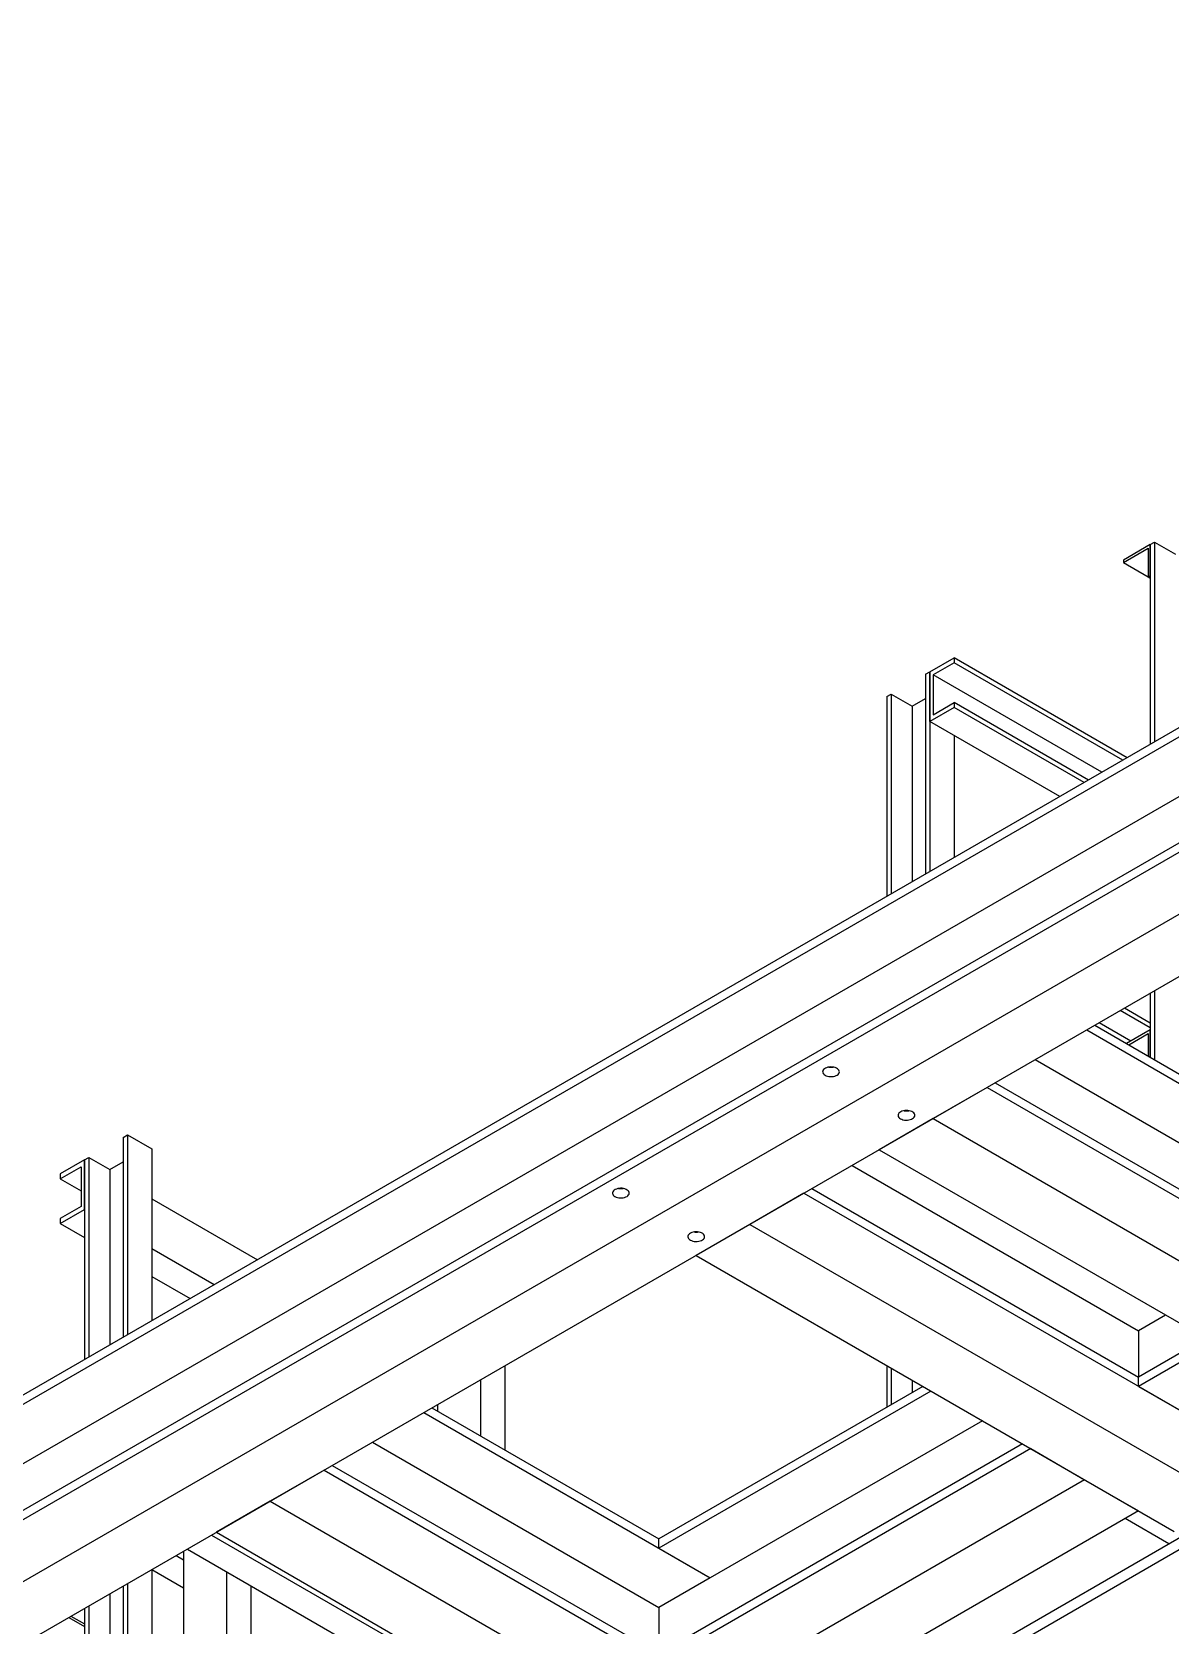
# Model space of a CAD drawing. Header units: millimetres. Extents: x 0 to 16187, y -20471 to 6290.
# Drawn here: x 7738.8 to 7813.5, y 2928 to 3032.5 of the extents above; entities that cross this region are included whole.
import ezdxf

# ---------------------------------------------------------------- set-up
doc = ezdxf.new("R2010")
doc.units = ezdxf.units.MM

msp = doc.modelspace()

# ---------------------------------------------------------------- linework, layer by layer
at = {"color": 7, "linetype": 'Continuous', "lineweight": 25}
for p, q in [((7893.14273, 3032.54954), (7677.29839, 2907.94525)), ((7893.14273, 3031.93714), (7677.29839, 2907.33285)), ((7893.14273, 3028.03879), (7680.67482, 2905.38367)), ((7893.14273, 3024.99654), (7677.29839, 2900.39225)), ((7893.14273, 3024.38413), (7677.29839, 2899.77985)), ((7856.23176, 2998.99384), (7680.83392, 2897.73882)), ((7812.16133, 2998.91132), (7810.39356, 2997.89081)), ((7810.39356, 2997.7275), (7812.01991, 2998.66637)), ((7812.01991, 2998.66637), (7812.01991, 2996.78832)), ((7812.16133, 2998.91132), (7812.44417, 2999.0746)), ((7812.16133, 2996.86997), (7812.16133, 2998.91132)), ((7812.16133, 2998.91132), (7812.16133, 2985.79997)), ((7812.44417, 2999.0746), (7812.44417, 2985.96325)), ((7812.44417, 2999.0746), (7813.82303, 2998.2786)), ((7810.39356, 2997.89081), (7810.39356, 2997.7275)), ((7810.39356, 2997.7275), (7812.01991, 2996.78863)), ((7812.01991, 2996.78832), (7812.16133, 2996.86997)), ((7812.01991, 2996.78832), (7812.16133, 2996.70668)), ((7856.23176, 2994.9118), (7684.36946, 2895.6978)), ((7797.70099, 2990.56354), (7799.29198, 2991.482)), ((7799.29198, 2991.15539), (7797.91313, 2990.35939)), ((7799.29198, 2991.482), (7799.29198, 2991.15539)), ((7810.64797, 2984.92633), (7799.29198, 2991.482)), ((7810.36508, 2984.76302), (7799.29198, 2991.15539)), ((7797.41815, 2990.40026), (7797.70099, 2990.56354)), ((7797.41815, 2990.40026), (7797.41815, 2977.28892)), ((7797.70099, 2987.29738), (7797.70099, 2990.56354)), ((7797.70099, 2990.56354), (7797.70099, 2977.4522)), ((7797.91313, 2990.35939), (7797.91313, 2987.74646)), ((7808.98623, 2983.96702), (7797.91313, 2990.35939)), ((7794.87257, 2988.93073), (7795.15541, 2989.09401)), ((7794.87257, 2988.93073), (7794.87257, 2975.81938)), ((7795.15541, 2989.09401), (7795.15541, 2975.98266)), ((7795.15541, 2989.09401), (7796.53427, 2988.29801)), ((7796.53427, 2988.29801), (7797.41815, 2988.80827)), ((7796.53427, 2988.29801), (7796.53427, 2976.77866)), ((7799.29198, 2988.21584), (7797.70099, 2987.29738)), ((7797.91313, 2987.74646), (7799.29198, 2988.54246)), ((7808.10198, 2983.45656), (7799.29198, 2988.54246)), ((7799.29198, 2988.54246), (7799.29198, 2988.21584)), ((7807.81909, 2983.29325), (7799.29198, 2988.21584)), ((7806.2281, 2982.37479), (7797.70099, 2987.29738)), ((7799.29198, 2986.37892), (7799.29198, 2978.37066)), ((7812.16133, 2969.47048), (7812.16133, 2965.26731)), ((7812.44417, 2969.63376), (7812.44417, 2965.10403)), ((7812.16133, 2967.19112), (7810.18713, 2968.3308)), ((7812.16133, 2967.51774), (7810.47002, 2968.49411)), ((7807.99046, 2967.06269), (7826.78076, 2956.21528)), ((7808.52088, 2967.3689), (7823.40433, 2958.77686)), ((7810.89065, 2966.33268), (7808.80827, 2967.5348)), ((7812.16133, 2967.06623), (7810.60325, 2966.16677)), ((7810.7447, 2966.08511), (7812.01991, 2966.82128)), ((7812.01991, 2966.82128), (7812.01991, 2965.34895)), ((7812.16133, 2965.26731), (7812.16133, 2967.06623)), ((7804.61403, 2965.11352), (7823.40433, 2954.26611)), ((7801.44866, 2963.28619), (7797.91313, 2961.24517)), ((7801.44866, 2963.28619), (7833.34079, 2944.87526)), ((7801.97908, 2963.59239), (7823.40433, 2951.22386)), ((7797.91313, 2961.24517), (7794.37759, 2959.20415)), ((7797.91313, 2961.24517), (7824.67712, 2945.79465)), ((7744.77405, 2960.00947), (7745.05689, 2960.17275)), ((7744.77405, 2960.00947), (7744.77405, 2946.89813)), ((7745.05689, 2960.17275), (7745.05689, 2947.06141)), ((7745.05689, 2960.17275), (7746.64788, 2959.25429)), ((7742.22847, 2958.53994), (7740.63748, 2957.62148)), ((7742.22847, 2958.53994), (7742.51131, 2958.70322)), ((7742.22847, 2955.27377), (7742.22847, 2958.53994)), ((7742.22847, 2958.53994), (7742.22847, 2945.42859)), ((7742.51131, 2958.70322), (7742.51131, 2945.59187)), ((7742.51131, 2958.70322), (7743.89017, 2957.90722)), ((7746.64788, 2959.25429), (7746.64788, 2947.97987)), ((7794.37759, 2959.20415), (7818.13638, 2945.48849)), ((7740.63748, 2957.29486), (7742.01634, 2958.09086)), ((7740.63748, 2957.62148), (7740.63748, 2957.29486)), ((7742.01634, 2958.09086), (7742.01634, 2955.47793)), ((7743.89017, 2957.90722), (7744.77405, 2958.41747)), ((7743.89017, 2957.90722), (7743.89017, 2946.38787)), ((7792.59321, 2958.17405), (7811.38351, 2947.32664)), ((7740.63748, 2957.29486), (7742.01634, 2956.49886)), ((7789.95826, 2956.65292), (7811.38351, 2944.28439)), ((7742.01634, 2955.47793), (7740.63748, 2954.68193)), ((7746.64788, 2955.98866), (7753.58446, 2951.98426)), ((7789.42785, 2956.34672), (7785.89231, 2954.3057)), ((7789.42785, 2956.34672), (7818.13638, 2939.77364)), ((7740.63748, 2954.35531), (7742.22847, 2955.27377)), ((7740.63748, 2954.68193), (7740.63748, 2954.35531)), ((7740.63748, 2954.35531), (7742.22847, 2953.43685)), ((7785.89231, 2954.3057), (7782.35678, 2952.26468)), ((7785.89231, 2954.3057), (7816.36999, 2936.71131)), ((7746.64788, 2952.7225), (7750.75557, 2950.35118)), ((7782.35678, 2952.26468), (7813.71696, 2934.16083)), ((7746.64788, 2950.88558), (7749.16458, 2949.43272)), ((7813.16789, 2948.35674), (7811.38351, 2947.32664)), ((7811.38351, 2947.32664), (7811.38351, 2944.28439)), ((7647.90042, 2837.82282), (7835.81405, 2946.30304)), ((7815.80284, 2946.83562), (7811.38351, 2944.28439)), ((7816.33326, 2946.52941), (7811.38351, 2943.67199)), ((7647.90042, 2837.0471), (7835.81405, 2945.52733)), ((7769.80563, 2945.01906), (7769.80563, 2939.50963)), ((7794.87257, 2945.03947), (7794.87257, 2942.30583)), ((7795.15541, 2944.87619), (7795.15541, 2942.46911)), ((7768.21464, 2944.1006), (7768.21464, 2940.42809)), ((7796.53427, 2944.08019), (7796.53427, 2943.26511)), ((7811.38351, 2943.67199), (7811.38351, 2944.28439)), ((7797.24023, 2943.67265), (7779.91726, 2933.67231)), ((7797.77064, 2943.36645), (7779.91726, 2933.05991)), ((7811.38351, 2943.67199), (7814.91904, 2941.63097)), ((7764.50339, 2941.95814), (7783.29369, 2931.11073)), ((7765.03381, 2942.26435), (7779.91726, 2933.67231)), ((7765.38621, 2942.46778), (7765.38621, 2942.06091)), ((7801.14708, 2941.41727), (7783.29369, 2931.11073)), ((7761.12696, 2940.00897), (7779.91726, 2929.16156)), ((7803.78203, 2939.89615), (7779.91726, 2926.11931)), ((7804.31244, 2939.58995), (7779.91726, 2925.50691)), ((7804.31244, 2939.58995), (7807.84798, 2937.54893)), ((7757.96159, 2938.18164), (7754.42606, 2936.14062)), ((7757.96159, 2938.18164), (7789.85372, 2919.77071)), ((7758.49201, 2938.48784), (7779.91726, 2926.11931)), ((7807.84798, 2937.54893), (7783.45279, 2923.46589)), ((7807.84798, 2937.54893), (7811.38351, 2935.50791)), ((7754.42606, 2936.14062), (7750.89053, 2934.0996)), ((7754.42606, 2936.14062), (7786.31818, 2917.72969)), ((7811.38351, 2935.50791), (7786.98833, 2921.42487)), ((7813.36631, 2933.34424), (7810.50092, 2934.9984)), ((7750.57761, 2933.91896), (7765.38621, 2925.37014)), ((7750.89053, 2934.0996), (7782.78265, 2915.68867)), ((7779.91726, 2933.05991), (7779.91726, 2933.67231)), ((7748.24649, 2932.57323), (7748.73385, 2932.29188)), ((7748.73385, 2932.85458), (7748.73385, 2924.32975)), ((7748.98662, 2933.0005), (7763.87007, 2924.40847)), ((7779.91726, 2933.05991), (7783.29369, 2931.11073)), ((7746.64788, 2931.65038), (7746.64788, 2914.46631)), ((7746.6555, 2931.65477), (7748.73385, 2930.45497)), ((7751.56228, 2931.51361), (7751.56228, 2922.69693)), ((7744.77405, 2930.56864), (7744.77405, 2913.38457)), ((7745.05689, 2930.73192), (7745.05689, 2913.54785)), ((7753.15327, 2930.59515), (7753.15327, 2921.77847)), ((7783.29369, 2931.11073), (7779.91726, 2929.16156)), ((7742.51131, 2929.26238), (7742.51131, 2914.4459)), ((7743.89017, 2930.05838), (7743.89017, 2913.6499)), ((7741.20889, 2928.51051), (7742.22847, 2927.92192)), ((7741.35033, 2928.59216), (7742.22847, 2928.08523)), ((7742.22847, 2929.0991), (7742.22847, 2914.60918)), ((7779.91726, 2929.16156), (7779.91726, 2926.11931))]:
    msp.add_line(p, q, dxfattribs=at)
at = {"color": 7, "linetype": 'Continuous', "lineweight": 25, "flags": 128}
for points in [[(7790.82438, 2964.09239), (7790.90007, 2964.05591), (7790.98583, 2964.02782), (7791.0789, 2964.00902), (7791.17629, 2964.00012), (7791.27487, 2964.00139), (7791.37147, 2964.01281), (7791.46298, 2964.034), (7791.54647, 2964.06429), (7791.61926, 2964.10269), (7791.67899, 2964.14798), (7791.72375, 2964.1987), (7791.75211, 2964.25322), (7791.76315, 2964.30978), (7791.75652, 2964.36658), (7791.73243, 2964.42177), (7791.69165, 2964.4736), (7791.63549, 2964.52039), (7791.56577, 2964.56064), (7791.48472, 2964.59306), (7791.39494, 2964.6166), (7791.29933, 2964.63051), (7791.20095, 2964.63433), (7791.10297, 2964.62796), (7791.00853, 2964.61159), (7790.92067, 2964.58575), (7790.84222, 2964.55127), (7790.7757, 2964.50925), (7790.72324, 2964.46105), (7790.68653, 2964.40822), (7790.66675, 2964.35246), (7790.66454, 2964.29555), (7790.67996, 2964.23933), (7790.71253, 2964.1856), (7790.76119, 2964.13609), (7790.82438, 2964.09239)], [(7795.77413, 2961.23497), (7795.84982, 2961.19849), (7795.93558, 2961.17039), (7796.02865, 2961.15159), (7796.12604, 2961.14269), (7796.22462, 2961.14397), (7796.32122, 2961.15538), (7796.41273, 2961.17658), (7796.49622, 2961.20686), (7796.569, 2961.24526), (7796.62874, 2961.29055), (7796.6735, 2961.34127), (7796.70186, 2961.39579), (7796.7129, 2961.45235), (7796.70627, 2961.50915), (7796.68217, 2961.56434), (7796.64139, 2961.61617), (7796.58524, 2961.66296), (7796.51552, 2961.70321), (7796.43447, 2961.73563), (7796.34469, 2961.75917), (7796.24908, 2961.77308), (7796.1507, 2961.77691), (7796.05271, 2961.77053), (7795.95828, 2961.75416), (7795.87042, 2961.72832), (7795.79197, 2961.69384), (7795.72544, 2961.65182), (7795.67298, 2961.60362), (7795.63627, 2961.55079), (7795.6165, 2961.49503), (7795.61428, 2961.43812), (7795.62971, 2961.3819), (7795.66227, 2961.32817), (7795.71094, 2961.27866), (7795.77413, 2961.23497)], [(7777.0358, 2956.13242), (7777.11149, 2956.09593), (7777.19725, 2956.06784), (7777.29032, 2956.04904), (7777.38771, 2956.04014), (7777.48629, 2956.04142), (7777.58289, 2956.05283), (7777.6744, 2956.07403), (7777.75789, 2956.10431), (7777.83067, 2956.14271), (7777.89041, 2956.188), (7777.93517, 2956.23872), (7777.96353, 2956.29324), (7777.97457, 2956.3498), (7777.96794, 2956.4066), (7777.94384, 2956.46179), (7777.90307, 2956.51362), (7777.84691, 2956.56041), (7777.77719, 2956.60066), (7777.69614, 2956.63308), (7777.60636, 2956.65662), (7777.51075, 2956.67053), (7777.41237, 2956.67436), (7777.31438, 2956.66798), (7777.21995, 2956.65161), (7777.13209, 2956.62577), (7777.05364, 2956.59129), (7776.98711, 2956.54927), (7776.93465, 2956.50107), (7776.89794, 2956.44824), (7776.87817, 2956.39248), (7776.87595, 2956.33557), (7776.89138, 2956.27935), (7776.92394, 2956.22562), (7776.97261, 2956.17611), (7777.0358, 2956.13242)], [(7781.98555, 2953.27499), (7782.06124, 2953.23851), (7782.147, 2953.21041), (7782.24007, 2953.19161), (7782.33746, 2953.18271), (7782.43604, 2953.18399), (7782.53263, 2953.19541), (7782.62415, 2953.2166), (7782.70764, 2953.24688), (7782.78042, 2953.28529), (7782.84015, 2953.33057), (7782.88492, 2953.38129), (7782.91328, 2953.43581), (7782.92432, 2953.49237), (7782.91768, 2953.54917), (7782.89359, 2953.60437), (7782.85281, 2953.65619), (7782.79666, 2953.70298), (7782.72694, 2953.74323), (7782.64588, 2953.77565), (7782.55611, 2953.79919), (7782.46049, 2953.8131), (7782.36211, 2953.81693), (7782.26413, 2953.81055), (7782.16969, 2953.79418), (7782.08184, 2953.76834), (7782.00339, 2953.73386), (7781.93686, 2953.69184), (7781.8844, 2953.64364), (7781.84769, 2953.59081), (7781.82791, 2953.53505), (7781.8257, 2953.47814), (7781.84113, 2953.42192), (7781.87369, 2953.36819), (7781.92235, 2953.31868), (7781.98555, 2953.27499)]]:
    msp.add_lwpolyline(points, dxfattribs=at)
at = {"color": 7, "linetype": 'Continuous', "lineweight": 25}
for centre, start, end in [((7791.21329, 2965.54911), 261.0727182, 278.9272818), ((7796.16304, 2962.69168), 261.0727575, 278.9272424), ((7777.42471, 2957.58913), 261.0727182, 278.9272818), ((7782.37446, 2954.7317), 261.0727012, 278.9272988)]:
    msp.add_arc(centre, 0.93736, start, end, dxfattribs=at)

doc.saveas('drawing.dxf')
